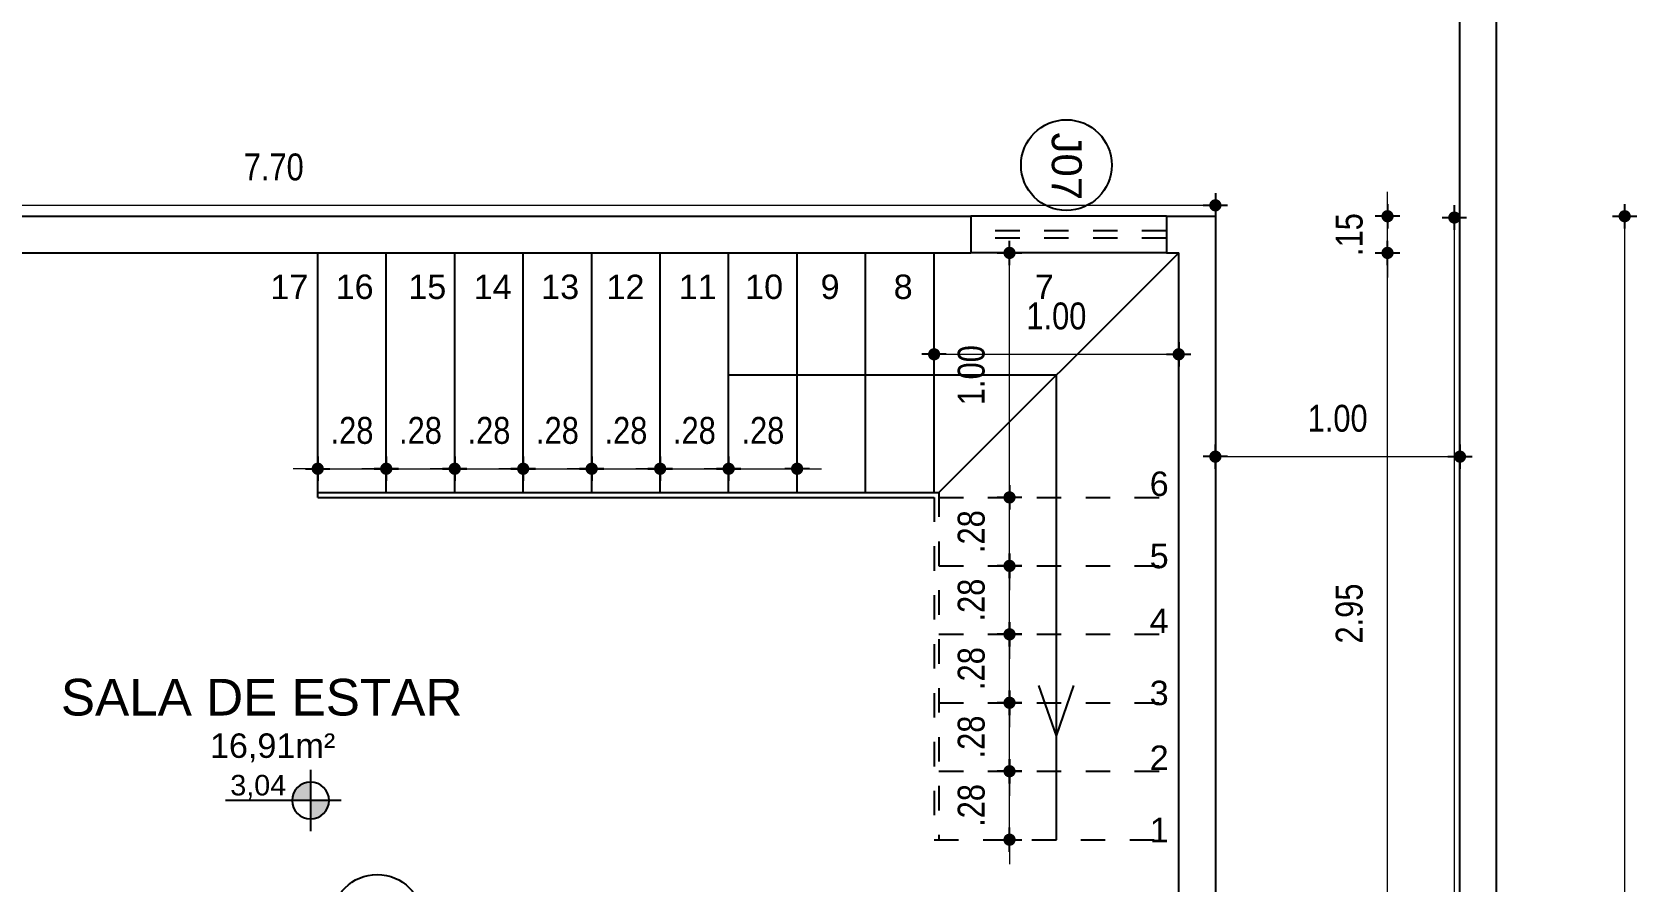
# Model space of a CAD drawing. Header units: millimetres. Extents: x 3212 to 6878, y 1640 to 3386.
# Drawn here: x 3234.05 to 3240.61, y 1716.18 to 1719.66 of the extents above; entities that cross this region are included whole.
import ezdxf
from ezdxf.enums import TextEntityAlignment as Align

# ---------------------------------------------------------------- set-up
doc = ezdxf.new("R2010")
doc.units = ezdxf.units.MM
doc.header["$LTSCALE"] = 0.8
doc.linetypes.add('HIDDEN2', pattern=[0.1875, 0.125, -0.0625])
for name, color, linetype in [('0-COTAS', 8, 'Continuous'), ('A-PEN-W', 7, 'Continuous'), ('A-PEN-Y', 2, 'Continuous'), ('COTA', 2, 'Continuous'), ('NIVEIS', 1, 'Continuous')]:
    doc.layers.add(name, color=color, linetype=linetype)
doc.layers.add('COTAS', color=53, linetype='Continuous', lineweight=9)
doc.styles.add('CARIMBO_DADOS', font='arial.ttf', dxfattribs={"height": 0.1})
doc.styles.add('F2', font='ARIALN.TTF')
doc.styles.add('REGUA80', font='arial.ttf', dxfattribs={"height": 1})
doc.styles.add('T20', font='PORT2', dxfattribs={"height": 0.2})
doc.styles.add('TEXT', font='arial.ttf')
doc.dimstyles.new('ARQUITETURA', dxfattribs={"dimtxt": 0.11, "dimasz": 0.05, "dimexe": 0.1, "dimexo": 0, "dimgap": 0.1, "dimtad": 1, "dimzin": 5, "dimdsep": 46, "dimtxsty": 'F2', "dimblk": 'COTA', "dimcen": 0, "dimse1": 1, "dimse2": 1, "dimadec": 0, "dimazin": 0, "dimtfac": 2, "dimtix": 1, "dimtmove": 2, "dimatfit": 3, "dimldrblk": 'COTA', "dimfxl": 0, "dimtolj": 1, "dimtzin": 5, "dimarcsym": 0})

# ---------------------------------------------------------------- blocks, each defined once
blk = doc.blocks.new('cotas')
at = {"layer": 'A-PEN-Y'}
h = blk.add_hatch(color=256, dxfattribs=at)
h.paths.add_polyline_path([(0.135, 0, 0.414214), (0, 0.135), (0, 0)])
h.paths.add_polyline_path([(0, 0), (-0.135, 0, 0.414214), (0, -0.135)])
at = {"layer": 'A-PEN-W'}
for p, q in [((0, 0.223), (0, -0.223)), ((-0.223, 0), (0.621, 0))]:
    blk.add_line(p, q, dxfattribs=at)
blk.add_circle((0, 0), 0.135, dxfattribs=at)
at = {"layer": 'A-PEN-W', "style": 'T20'}
blk.add_attdef('COTA', (0.167, 0.038), '', height=0.15, dxfattribs=at)
blk = doc.blocks.new('COTA')
at = {"layer": 'COTA'}
for p, q in [((-1, 0), (1, 0)), ((0, 1), (0, -1))]:
    blk.add_line(p, q, dxfattribs=at)
at = {"layer": 'COTA', "const_width": 0.5}
blk.add_lwpolyline([(-0.25, 0, 1), (0.25, 0, 1)], format="xyb", close=True, dxfattribs=at)
blk = doc.blocks.new('*D418')
at = {"layer": '0-COTAS', "color": 0, "lineweight": -2, "transparency": 16777216}
blk.add_line((3578.309, 1830.4623), (3578.309, 1845.7128), dxfattribs=at)
at = {"layer": 'Defpoints', "color": 0, "transparency": 16777216}
for p in [(3576.6355, 1845.7628), (3578.309, 1845.7628), (3576.6355, 1830.4123)]:
    blk.add_point(p, dxfattribs=at)
at = {"layer": '0-COTAS', "color": 0, "lineweight": -2, "transparency": 16777216, "xscale": 0.05, "yscale": 0.05, "zscale": 0.05}
for p, rotation in [((3578.309, 1845.7628), 90), ((3578.309, 1830.4123), 270)]:
    blk.add_blockref('COTA', p, dxfattribs=dict(at, rotation=rotation))
at = {"layer": '0-COTAS', "color": 0, "transparency": 16777216, "insert": (3578.1528, 1838.0876), "char_height": 0.11, "attachment_point": 5, "rotation": 90, "style": 'F2'}
blk.add_mtext('\\A1;15.35', dxfattribs=at)
blk = doc.blocks.new('*D327')
at = {"layer": '0-COTAS', "color": 0, "lineweight": -2, "transparency": 16777216}
for p, q in [((3575.7939, 1843.5428), (3575.7939, 1843.5928)), ((3575.7939, 1843.2128), (3575.7939, 1843.4928)), ((3575.7939, 1843.1628), (3575.7939, 1843.1128))]:
    blk.add_line(p, q, dxfattribs=at)
at = {"layer": 'Defpoints', "color": 0, "transparency": 16777216}
for p in [(3575.7447, 1843.4928), (3575.7939, 1843.4928), (3575.7447, 1843.2128)]:
    blk.add_point(p, dxfattribs=at)
at = {"layer": '0-COTAS', "color": 0, "lineweight": -2, "transparency": 16777216, "xscale": 0.05, "yscale": 0.05, "zscale": 0.05}
for p, rotation in [((3575.7939, 1843.4928), 270), ((3575.7939, 1843.2128), 90)]:
    blk.add_blockref('COTA', p, dxfattribs=dict(at, rotation=rotation))
at = {"layer": '0-COTAS', "color": 0, "transparency": 16777216, "insert": (3575.6378, 1843.3528), "char_height": 0.11, "attachment_point": 5, "rotation": 90, "style": 'F2'}
blk.add_mtext('\\A1;.28', dxfattribs=at)
blk = doc.blocks.new('*D328')
at = {"layer": '0-COTAS', "color": 0, "lineweight": -2, "transparency": 16777216}
for p, q in [((3575.7939, 1843.8228), (3575.7939, 1843.8728)), ((3575.7939, 1843.4928), (3575.7939, 1843.7728)), ((3575.7939, 1843.4428), (3575.7939, 1843.3928))]:
    blk.add_line(p, q, dxfattribs=at)
at = {"layer": 'Defpoints', "color": 0, "transparency": 16777216}
for p in [(3575.7939, 1843.7728), (3575.7939, 1843.7728), (3575.7447, 1843.4928)]:
    blk.add_point(p, dxfattribs=at)
at = {"layer": '0-COTAS', "color": 0, "lineweight": -2, "transparency": 16777216, "xscale": 0.05, "yscale": 0.05, "zscale": 0.05}
for p, rotation in [((3575.7939, 1843.7728), 270), ((3575.7939, 1843.4928), 90)]:
    blk.add_blockref('COTA', p, dxfattribs=dict(at, rotation=rotation))
at = {"layer": '0-COTAS', "color": 0, "transparency": 16777216, "insert": (3575.6378, 1843.6328), "char_height": 0.11, "attachment_point": 5, "rotation": 90, "style": 'F2'}
blk.add_mtext('\\A1;.28', dxfattribs=at)
blk = doc.blocks.new('*D329')
at = {"layer": '0-COTAS', "color": 0, "lineweight": -2, "transparency": 16777216}
for p, q in [((3575.7939, 1844.1028), (3575.7939, 1844.1528)), ((3575.7939, 1843.7728), (3575.7939, 1844.0528)), ((3575.7939, 1843.7228), (3575.7939, 1843.6728))]:
    blk.add_line(p, q, dxfattribs=at)
at = {"layer": 'Defpoints', "color": 0, "transparency": 16777216}
for p in [(3575.7939, 1844.0528), (3575.7939, 1844.0528), (3575.7939, 1843.7728)]:
    blk.add_point(p, dxfattribs=at)
at = {"layer": '0-COTAS', "color": 0, "lineweight": -2, "transparency": 16777216, "xscale": 0.05, "yscale": 0.05, "zscale": 0.05}
for p, rotation in [((3575.7939, 1844.0528), 270), ((3575.7939, 1843.7728), 90)]:
    blk.add_blockref('COTA', p, dxfattribs=dict(at, rotation=rotation))
at = {"layer": '0-COTAS', "color": 0, "transparency": 16777216, "insert": (3575.6378, 1843.9128), "char_height": 0.11, "attachment_point": 5, "rotation": 90, "style": 'F2'}
blk.add_mtext('\\A1;.28', dxfattribs=at)
blk = doc.blocks.new('*D330')
at = {"layer": '0-COTAS', "color": 0, "lineweight": -2, "transparency": 16777216}
for p, q in [((3575.7939, 1844.3828), (3575.7939, 1844.4328)), ((3575.7939, 1844.0528), (3575.7939, 1844.3328)), ((3575.7939, 1844.0028), (3575.7939, 1843.9528))]:
    blk.add_line(p, q, dxfattribs=at)
at = {"layer": 'Defpoints', "color": 0, "transparency": 16777216}
for p in [(3575.7939, 1844.3328), (3575.7939, 1844.3328), (3575.7939, 1844.0528)]:
    blk.add_point(p, dxfattribs=at)
at = {"layer": '0-COTAS', "color": 0, "lineweight": -2, "transparency": 16777216, "xscale": 0.05, "yscale": 0.05, "zscale": 0.05}
for p, rotation in [((3575.7939, 1844.3328), 270), ((3575.7939, 1844.0528), 90)]:
    blk.add_blockref('COTA', p, dxfattribs=dict(at, rotation=rotation))
at = {"layer": '0-COTAS', "color": 0, "transparency": 16777216, "insert": (3575.6378, 1844.1928), "char_height": 0.11, "attachment_point": 5, "rotation": 90, "style": 'F2'}
blk.add_mtext('\\A1;.28', dxfattribs=at)
blk = doc.blocks.new('*D331')
at = {"layer": '0-COTAS', "color": 0, "lineweight": -2, "transparency": 16777216}
for p, q in [((3575.7939, 1844.6628), (3575.7939, 1844.7128)), ((3575.7939, 1844.3328), (3575.7939, 1844.6128)), ((3575.7939, 1844.2828), (3575.7939, 1844.2328))]:
    blk.add_line(p, q, dxfattribs=at)
at = {"layer": 'Defpoints', "color": 0, "transparency": 16777216}
for p in [(3575.7939, 1844.6128), (3575.7939, 1844.6128), (3575.7939, 1844.3328)]:
    blk.add_point(p, dxfattribs=at)
at = {"layer": '0-COTAS', "color": 0, "lineweight": -2, "transparency": 16777216, "xscale": 0.05, "yscale": 0.05, "zscale": 0.05}
for p, rotation in [((3575.7939, 1844.6128), 270), ((3575.7939, 1844.3328), 90)]:
    blk.add_blockref('COTA', p, dxfattribs=dict(at, rotation=rotation))
at = {"layer": '0-COTAS', "color": 0, "transparency": 16777216, "insert": (3575.6378, 1844.4728), "char_height": 0.11, "attachment_point": 5, "rotation": 90, "style": 'F2'}
blk.add_mtext('\\A1;.28', dxfattribs=at)
blk = doc.blocks.new('*D332')
at = {"layer": '0-COTAS', "color": 0, "lineweight": -2, "transparency": 16777216}
blk.add_line((3575.5355, 1845.1981), (3576.4355, 1845.1981), dxfattribs=at)
at = {"layer": 'Defpoints', "color": 0, "transparency": 16777216}
for p in [(3575.4855, 1845.26), (3576.4855, 1845.26), (3576.4855, 1845.1981)]:
    blk.add_point(p, dxfattribs=at)
at = {"layer": '0-COTAS', "color": 0, "lineweight": -2, "transparency": 16777216, "xscale": 0.05, "yscale": 0.05, "zscale": 0.05, "rotation": 180}
blk.add_blockref('COTA', (3575.4855, 1845.1981), dxfattribs=at)
at = {"layer": '0-COTAS', "color": 0, "lineweight": -2, "transparency": 16777216, "xscale": 0.05, "yscale": 0.05, "zscale": 0.05}
blk.add_blockref('COTA', (3576.4855, 1845.1981), dxfattribs=at)
at = {"layer": '0-COTAS', "color": 0, "transparency": 16777216, "insert": (3575.9855, 1845.3542), "char_height": 0.11, "attachment_point": 5, "style": 'F2'}
blk.add_mtext('\\A1;1.00', dxfattribs=at)
blk = doc.blocks.new('*D333')
at = {"layer": '0-COTAS', "color": 0, "lineweight": -2, "transparency": 16777216}
blk.add_line((3575.7939, 1844.6628), (3575.7939, 1845.5628), dxfattribs=at)
at = {"layer": 'Defpoints', "color": 0, "transparency": 16777216}
for p in [(3575.7939, 1845.6128), (3575.7939, 1845.6128), (3575.7939, 1844.6128)]:
    blk.add_point(p, dxfattribs=at)
at = {"layer": '0-COTAS', "color": 0, "lineweight": -2, "transparency": 16777216, "xscale": 0.05, "yscale": 0.05, "zscale": 0.05}
for p, rotation in [((3575.7939, 1845.6128), 90), ((3575.7939, 1844.6128), 270)]:
    blk.add_blockref('COTA', p, dxfattribs=dict(at, rotation=rotation))
at = {"layer": '0-COTAS', "color": 0, "transparency": 16777216, "insert": (3575.6378, 1845.1128), "char_height": 0.11, "attachment_point": 5, "rotation": 90, "style": 'F2'}
blk.add_mtext('\\A1;1.00', dxfattribs=at)
blk = doc.blocks.new('*D420')
at = {"layer": '0-COTAS', "color": 0, "lineweight": -2, "transparency": 16777216}
blk.add_line((3576.6855, 1844.7795), (3577.5855, 1844.7795), dxfattribs=at)
at = {"layer": 'Defpoints', "color": 0, "transparency": 16777216}
for p in [(3576.6355, 1844.9802), (3577.6355, 1844.9802), (3577.6355, 1844.7795)]:
    blk.add_point(p, dxfattribs=at)
at = {"layer": '0-COTAS', "color": 0, "lineweight": -2, "transparency": 16777216, "xscale": 0.05, "yscale": 0.05, "zscale": 0.05, "rotation": 180}
blk.add_blockref('COTA', (3576.6355, 1844.7795), dxfattribs=at)
at = {"layer": '0-COTAS', "color": 0, "lineweight": -2, "transparency": 16777216, "xscale": 0.05, "yscale": 0.05, "zscale": 0.05}
blk.add_blockref('COTA', (3577.6355, 1844.7795), dxfattribs=at)
at = {"layer": '0-COTAS', "color": 0, "transparency": 16777216, "insert": (3577.1355, 1844.9357), "char_height": 0.11, "attachment_point": 5, "style": 'F2'}
blk.add_mtext('\\A1;1.00', dxfattribs=at)
blk = doc.blocks.new('*D434')
at = {"layer": '0-COTAS', "color": 0, "lineweight": -2, "transparency": 16777216}
for p, q in [((3572.9155, 1844.73), (3572.8655, 1844.73)), ((3572.9655, 1844.73), (3573.2455, 1844.73)), ((3573.2955, 1844.73), (3573.3455, 1844.73))]:
    blk.add_line(p, q, dxfattribs=at)
at = {"layer": 'Defpoints', "color": 0, "transparency": 16777216}
for p in [(3572.9655, 1844.73), (3573.2455, 1844.73), (3573.2455, 1844.73)]:
    blk.add_point(p, dxfattribs=at)
at = {"layer": '0-COTAS', "color": 0, "lineweight": -2, "transparency": 16777216, "xscale": 0.05, "yscale": 0.05, "zscale": 0.05}
blk.add_blockref('COTA', (3572.9655, 1844.73), dxfattribs=at)
at = {"layer": '0-COTAS', "color": 0, "lineweight": -2, "transparency": 16777216, "xscale": 0.05, "yscale": 0.05, "zscale": 0.05, "rotation": 180}
blk.add_blockref('COTA', (3573.2455, 1844.73), dxfattribs=at)
at = {"layer": '0-COTAS', "color": 0, "transparency": 16777216, "insert": (3573.1055, 1844.8862), "char_height": 0.11, "attachment_point": 5, "style": 'F2'}
blk.add_mtext('\\A1;.28', dxfattribs=at)
blk = doc.blocks.new('*D435')
at = {"layer": '0-COTAS', "color": 0, "lineweight": -2, "transparency": 16777216}
for p, q in [((3573.1955, 1844.73), (3573.1455, 1844.73)), ((3573.2455, 1844.73), (3573.5255, 1844.73)), ((3573.5755, 1844.73), (3573.6255, 1844.73))]:
    blk.add_line(p, q, dxfattribs=at)
at = {"layer": 'Defpoints', "color": 0, "transparency": 16777216}
for p in [(3573.2455, 1844.73), (3573.5255, 1844.73), (3573.5255, 1844.73)]:
    blk.add_point(p, dxfattribs=at)
at = {"layer": '0-COTAS', "color": 0, "lineweight": -2, "transparency": 16777216, "xscale": 0.05, "yscale": 0.05, "zscale": 0.05}
blk.add_blockref('COTA', (3573.2455, 1844.73), dxfattribs=at)
at = {"layer": '0-COTAS', "color": 0, "lineweight": -2, "transparency": 16777216, "xscale": 0.05, "yscale": 0.05, "zscale": 0.05, "rotation": 180}
blk.add_blockref('COTA', (3573.5255, 1844.73), dxfattribs=at)
at = {"layer": '0-COTAS', "color": 0, "transparency": 16777216, "insert": (3573.3855, 1844.8862), "char_height": 0.11, "attachment_point": 5, "style": 'F2'}
blk.add_mtext('\\A1;.28', dxfattribs=at)
blk = doc.blocks.new('*D436')
at = {"layer": '0-COTAS', "color": 0, "lineweight": -2, "transparency": 16777216}
for p, q in [((3573.4755, 1844.73), (3573.4255, 1844.73)), ((3573.5255, 1844.73), (3573.8055, 1844.73)), ((3573.8555, 1844.73), (3573.9055, 1844.73))]:
    blk.add_line(p, q, dxfattribs=at)
at = {"layer": 'Defpoints', "color": 0, "transparency": 16777216}
for p in [(3573.5255, 1844.73), (3573.8055, 1844.73), (3573.8055, 1844.73)]:
    blk.add_point(p, dxfattribs=at)
at = {"layer": '0-COTAS', "color": 0, "lineweight": -2, "transparency": 16777216, "xscale": 0.05, "yscale": 0.05, "zscale": 0.05}
blk.add_blockref('COTA', (3573.5255, 1844.73), dxfattribs=at)
at = {"layer": '0-COTAS', "color": 0, "lineweight": -2, "transparency": 16777216, "xscale": 0.05, "yscale": 0.05, "zscale": 0.05, "rotation": 180}
blk.add_blockref('COTA', (3573.8055, 1844.73), dxfattribs=at)
at = {"layer": '0-COTAS', "color": 0, "transparency": 16777216, "insert": (3573.6655, 1844.8862), "char_height": 0.11, "attachment_point": 5, "style": 'F2'}
blk.add_mtext('\\A1;.28', dxfattribs=at)
blk = doc.blocks.new('*D437')
at = {"layer": '0-COTAS', "color": 0, "lineweight": -2, "transparency": 16777216}
for p, q in [((3573.7555, 1844.73), (3573.7055, 1844.73)), ((3573.8055, 1844.73), (3574.0855, 1844.73)), ((3574.1355, 1844.73), (3574.1855, 1844.73))]:
    blk.add_line(p, q, dxfattribs=at)
at = {"layer": 'Defpoints', "color": 0, "transparency": 16777216}
for p in [(3573.8055, 1844.73), (3574.0855, 1844.73), (3574.0855, 1844.73)]:
    blk.add_point(p, dxfattribs=at)
at = {"layer": '0-COTAS', "color": 0, "lineweight": -2, "transparency": 16777216, "xscale": 0.05, "yscale": 0.05, "zscale": 0.05}
blk.add_blockref('COTA', (3573.8055, 1844.73), dxfattribs=at)
at = {"layer": '0-COTAS', "color": 0, "lineweight": -2, "transparency": 16777216, "xscale": 0.05, "yscale": 0.05, "zscale": 0.05, "rotation": 180}
blk.add_blockref('COTA', (3574.0855, 1844.73), dxfattribs=at)
at = {"layer": '0-COTAS', "color": 0, "transparency": 16777216, "insert": (3573.9455, 1844.8862), "char_height": 0.11, "attachment_point": 5, "style": 'F2'}
blk.add_mtext('\\A1;.28', dxfattribs=at)
blk = doc.blocks.new('*D438')
at = {"layer": '0-COTAS', "color": 0, "lineweight": -2, "transparency": 16777216}
for p, q in [((3574.0355, 1844.73), (3573.9855, 1844.73)), ((3574.0855, 1844.73), (3574.3655, 1844.73)), ((3574.4155, 1844.73), (3574.4655, 1844.73))]:
    blk.add_line(p, q, dxfattribs=at)
at = {"layer": 'Defpoints', "color": 0, "transparency": 16777216}
for p in [(3574.0855, 1844.73), (3574.3655, 1844.73), (3574.3655, 1844.73)]:
    blk.add_point(p, dxfattribs=at)
at = {"layer": '0-COTAS', "color": 0, "lineweight": -2, "transparency": 16777216, "xscale": 0.05, "yscale": 0.05, "zscale": 0.05}
blk.add_blockref('COTA', (3574.0855, 1844.73), dxfattribs=at)
at = {"layer": '0-COTAS', "color": 0, "lineweight": -2, "transparency": 16777216, "xscale": 0.05, "yscale": 0.05, "zscale": 0.05, "rotation": 180}
blk.add_blockref('COTA', (3574.3655, 1844.73), dxfattribs=at)
at = {"layer": '0-COTAS', "color": 0, "transparency": 16777216, "insert": (3574.2255, 1844.8862), "char_height": 0.11, "attachment_point": 5, "style": 'F2'}
blk.add_mtext('\\A1;.28', dxfattribs=at)
blk = doc.blocks.new('*D439')
at = {"layer": '0-COTAS', "color": 0, "lineweight": -2, "transparency": 16777216}
for p, q in [((3574.3155, 1844.73), (3574.2655, 1844.73)), ((3574.3655, 1844.73), (3574.6455, 1844.73)), ((3574.6955, 1844.73), (3574.7455, 1844.73))]:
    blk.add_line(p, q, dxfattribs=at)
at = {"layer": 'Defpoints', "color": 0, "transparency": 16777216}
for p in [(3574.3655, 1844.73), (3574.6455, 1844.73), (3574.6455, 1844.73)]:
    blk.add_point(p, dxfattribs=at)
at = {"layer": '0-COTAS', "color": 0, "lineweight": -2, "transparency": 16777216, "xscale": 0.05, "yscale": 0.05, "zscale": 0.05}
blk.add_blockref('COTA', (3574.3655, 1844.73), dxfattribs=at)
at = {"layer": '0-COTAS', "color": 0, "lineweight": -2, "transparency": 16777216, "xscale": 0.05, "yscale": 0.05, "zscale": 0.05, "rotation": 180}
blk.add_blockref('COTA', (3574.6455, 1844.73), dxfattribs=at)
at = {"layer": '0-COTAS', "color": 0, "transparency": 16777216, "insert": (3574.5055, 1844.8862), "char_height": 0.11, "attachment_point": 5, "style": 'F2'}
blk.add_mtext('\\A1;.28', dxfattribs=at)
blk = doc.blocks.new('*D440')
at = {"layer": '0-COTAS', "color": 0, "lineweight": -2, "transparency": 16777216}
for p, q in [((3574.5955, 1844.73), (3574.5455, 1844.73)), ((3574.6455, 1844.73), (3574.9255, 1844.73)), ((3574.9755, 1844.73), (3575.0255, 1844.73))]:
    blk.add_line(p, q, dxfattribs=at)
at = {"layer": 'Defpoints', "color": 0, "transparency": 16777216}
for p in [(3574.6455, 1844.73), (3574.9255, 1844.73), (3574.9255, 1844.73)]:
    blk.add_point(p, dxfattribs=at)
at = {"layer": '0-COTAS', "color": 0, "lineweight": -2, "transparency": 16777216, "xscale": 0.05, "yscale": 0.05, "zscale": 0.05}
blk.add_blockref('COTA', (3574.6455, 1844.73), dxfattribs=at)
at = {"layer": '0-COTAS', "color": 0, "lineweight": -2, "transparency": 16777216, "xscale": 0.05, "yscale": 0.05, "zscale": 0.05, "rotation": 180}
blk.add_blockref('COTA', (3574.9255, 1844.73), dxfattribs=at)
at = {"layer": '0-COTAS', "color": 0, "transparency": 16777216, "insert": (3574.7855, 1844.8862), "char_height": 0.11, "attachment_point": 5, "style": 'F2'}
blk.add_mtext('\\A1;.28', dxfattribs=at)
blk = doc.blocks.new('*D367')
at = {"layer": '0-COTAS', "color": 0, "lineweight": -2, "transparency": 16777216}
blk.add_line((3577.3394, 1842.7128), (3577.3394, 1845.5628), dxfattribs=at)
at = {"layer": 'Defpoints', "color": 0, "transparency": 16777216}
for p in [(3575.1177, 1845.6128), (3577.3394, 1845.6128), (3576.2817, 1842.6628)]:
    blk.add_point(p, dxfattribs=at)
at = {"layer": '0-COTAS', "color": 0, "lineweight": -2, "transparency": 16777216, "xscale": 0.05, "yscale": 0.05, "zscale": 0.05}
for p, rotation in [((3577.3394, 1845.6128), 90), ((3577.3394, 1842.6628), 270)]:
    blk.add_blockref('COTA', p, dxfattribs=dict(at, rotation=rotation))
at = {"layer": '0-COTAS', "color": 0, "transparency": 16777216, "insert": (3577.1832, 1844.1378), "char_height": 0.11, "attachment_point": 5, "rotation": 90, "style": 'F2'}
blk.add_mtext('\\A1;2.95', dxfattribs=at)
blk = doc.blocks.new('*D368')
at = {"layer": '0-COTAS', "color": 0, "lineweight": -2, "transparency": 16777216}
for p, q in [((3577.3394, 1845.8128), (3577.3394, 1845.8628)), ((3577.3394, 1845.6128), (3577.3394, 1845.7628)), ((3577.3394, 1845.5628), (3577.3394, 1845.5128))]:
    blk.add_line(p, q, dxfattribs=at)
at = {"layer": 'Defpoints', "color": 0, "transparency": 16777216}
for p in [(3575.1011, 1845.7628), (3577.3394, 1845.7628), (3575.1177, 1845.6128)]:
    blk.add_point(p, dxfattribs=at)
at = {"layer": '0-COTAS', "color": 0, "lineweight": -2, "transparency": 16777216, "xscale": 0.05, "yscale": 0.05, "zscale": 0.05}
for p, rotation in [((3577.3394, 1845.7628), 270), ((3577.3394, 1845.6128), 90)]:
    blk.add_blockref('COTA', p, dxfattribs=dict(at, rotation=rotation))
at = {"layer": '0-COTAS', "color": 0, "transparency": 16777216, "insert": (3577.1832, 1845.6878), "char_height": 0.11, "attachment_point": 5, "rotation": 90, "style": 'F2'}
blk.add_mtext('\\A1;.15', dxfattribs=at)
blk = doc.blocks.new('*D384')
at = {"layer": '0-COTAS', "color": 0, "lineweight": -2, "transparency": 16777216}
blk.add_line((3568.9855, 1845.8074), (3576.5855, 1845.8074), dxfattribs=at)
at = {"layer": 'Defpoints', "color": 0, "transparency": 16777216}
for p in [(3576.6355, 1845.8074), (3568.9355, 1845.7628), (3576.6355, 1845.7628)]:
    blk.add_point(p, dxfattribs=at)
at = {"layer": '0-COTAS', "color": 0, "lineweight": -2, "transparency": 16777216, "xscale": 0.05, "yscale": 0.05, "zscale": 0.05, "rotation": 180}
blk.add_blockref('COTA', (3568.9355, 1845.8074), dxfattribs=at)
at = {"layer": '0-COTAS', "color": 0, "lineweight": -2, "transparency": 16777216, "xscale": 0.05, "yscale": 0.05, "zscale": 0.05}
blk.add_blockref('COTA', (3576.6355, 1845.8074), dxfattribs=at)
at = {"layer": '0-COTAS', "color": 0, "transparency": 16777216, "insert": (3572.7855, 1845.9636), "char_height": 0.11, "attachment_point": 5, "style": 'F2'}
blk.add_mtext('\\A1;7.70', dxfattribs=at)
blk = doc.blocks.new('*D385')
at = {"layer": '0-COTAS', "color": 0, "lineweight": -2, "transparency": 16777216}
blk.add_line((3577.6126, 1830.4623), (3577.6126, 1845.7074), dxfattribs=at)
at = {"layer": 'Defpoints', "color": 0, "transparency": 16777216}
for p in [(3576.6355, 1845.7574), (3577.6126, 1845.7574), (3576.5983, 1830.4123)]:
    blk.add_point(p, dxfattribs=at)
at = {"layer": '0-COTAS', "color": 0, "lineweight": -2, "transparency": 16777216, "xscale": 0.05, "yscale": 0.05, "zscale": 0.05}
for p, rotation in [((3577.6126, 1845.7574), 90), ((3577.6126, 1830.4123), 270)]:
    blk.add_blockref('COTA', p, dxfattribs=dict(at, rotation=rotation))
at = {"layer": '0-COTAS', "color": 0, "transparency": 16777216, "insert": (3577.4564, 1838.0849), "char_height": 0.11, "attachment_point": 5, "rotation": 90, "style": 'F2'}
blk.add_mtext('\\A1;15.35', dxfattribs=at)
blk = doc.blocks.new('arquitetura superior')
at = {"layer": '0-COTAS'}
for p, q in [((3577.7855, 1830.4123), (3577.7855, 1859.9128)), ((3577.6355, 1830.5623), (3577.6355, 1859.7628)), ((3568.9355, 1845.7628), (3575.6355, 1845.7628)), ((3575.6355, 1845.7628), (3575.6355, 1845.6128)), ((3576.4355, 1845.7628), (3575.6355, 1845.7628)), ((3576.4355, 1845.7628), (3576.6355, 1845.7628)), ((3576.4355, 1845.7628), (3576.4355, 1845.6128)), ((3576.6355, 1845.7628), (3576.6355, 1841.4378)), ((3569.0855, 1845.6128), (3575.6355, 1845.6128)), ((3572.9655, 1844.6328), (3572.9655, 1845.6128)), ((3573.2455, 1844.6328), (3573.2455, 1845.6128)), ((3573.5255, 1844.6328), (3573.5255, 1845.6128)), ((3573.8055, 1844.6328), (3573.8055, 1845.6128)), ((3574.0855, 1844.6328), (3574.0855, 1845.6128)), ((3574.3655, 1844.6328), (3574.3655, 1845.6128)), ((3574.6455, 1844.6328), (3574.6455, 1845.6128)), ((3574.9255, 1844.6328), (3574.9255, 1845.6128)), ((3575.2055, 1844.6328), (3575.2055, 1845.6128)), ((3575.4855, 1844.6328), (3575.4855, 1845.6128)), ((3575.5055, 1844.6328), (3576.4855, 1845.6128)), ((3576.4355, 1845.6128), (3575.6355, 1845.6128)), ((3576.4355, 1845.6128), (3576.4855, 1845.6128)), ((3576.4855, 1842.6628), (3576.4855, 1845.6128)), ((3575.9855, 1845.1128), (3574.6455, 1845.1128)), ((3575.9855, 1843.2128), (3575.9855, 1845.1128)), ((3572.9655, 1844.6328), (3575.5055, 1844.6328)), ((3572.9655, 1844.6128), (3572.9655, 1844.6328)), ((3572.9655, 1844.6128), (3575.4855, 1844.6128)), ((3575.9855, 1843.6376), (3575.9139, 1843.843)), ((3575.9855, 1843.6376), (3576.057, 1843.843))]:
    blk.add_line(p, q, dxfattribs=at)
at = {"layer": '0-COTAS', "linetype": 'HIDDEN2'}
for p, q in [((3576.4355, 1845.7028), (3575.6355, 1845.7028)), ((3576.4355, 1845.6728), (3575.6355, 1845.6728)), ((3575.5055, 1844.6328), (3575.5055, 1843.2128)), ((3575.4855, 1844.6128), (3575.4855, 1843.2128)), ((3575.5055, 1844.6128), (3576.4855, 1844.6128)), ((3575.5055, 1844.3328), (3576.4855, 1844.3328)), ((3575.5055, 1844.0528), (3576.4855, 1844.0528)), ((3575.5055, 1843.7728), (3576.4855, 1843.7728)), ((3575.5055, 1843.4928), (3576.4855, 1843.4928)), ((3575.4855, 1843.2128), (3576.4855, 1843.2128))]:
    blk.add_line(p, q, dxfattribs=at)
at = {"layer": '0-COTAS'}
for centre in [(3576.0263, 1845.972), (3573.2086, 1842.8851)]:
    blk.add_circle(centre, 0.1854, dxfattribs=at)
at = {"layer": '0-COTAS', "color": 1}
ref = blk.add_blockref('cotas', (3572.9362, 1843.3732), dxfattribs=dict(at, xscale=-0.5599999999976717, yscale=0.5599999999994907, zscale=0.5599999999994907))
ref.add_attrib('COTA', '3,04', (3572.6079, 1843.3939), dxfattribs={"layer": 'NIVEIS', "color": 1, "height": 0.084, "style": 'TEXT'})
at = {"layer": '0-COTAS', "style": 'REGUA80'}
blk.add_text('J07', height=0.12256, rotation=270, dxfattribs=at).set_placement((3575.9667, 1845.967), align=Align.CENTER)
at = {"layer": '0-COTAS', "color": 230, "char_height": 0.1, "attachment_point": 5, "style": 'CARIMBO_DADOS'}
for s, insert in [('17', (3572.8496, 1845.4736)), ('16', (3573.1162, 1845.4736)), ('15', (3573.4134, 1845.4736)), ('14', (3573.6807, 1845.4736)), ('13', (3573.9565, 1845.4736)), ('12', (3574.2238, 1845.4736)), ('11', (3574.5185, 1845.4736)), ('10', (3574.7905, 1845.4736)), ('9', (3575.0602, 1845.4736)), ('8', (3575.359, 1845.4736)), ('7', (3575.936, 1845.4736)), ('6', (3576.4058, 1844.668)), ('5', (3576.4058, 1844.3724)), ('4', (3576.4058, 1844.108)), ('3', (3576.4058, 1843.8124)), ('16,91m²', (3572.7808, 1843.5883)), ('2', (3576.4058, 1843.548)), ('1', (3576.4058, 1843.2524))]:
    blk.add_mtext(s, dxfattribs=dict(at, insert=insert))
at = {"layer": '0-COTAS', "color": 230, "insert": (3572.736, 1843.7947), "char_height": 0.15, "attachment_point": 5, "style": 'CARIMBO_DADOS'}
blk.add_mtext_dynamic_manual_height_columns('SALA DE ESTAR', width=2.418406, gutter_width=0.5, heights=[0], dxfattribs=at)
at = {"layer": '0-COTAS'}
for base, p1, p2, picture, middle in [((3576.6355, 1845.8074), (3568.9355, 1845.7628), (3576.6355, 1845.7628), '*D384', (3572.7855, 1845.9636)), ((3576.4855, 1845.1981), (3575.4855, 1845.26), (3576.4855, 1845.26), '*D332', (3575.9855, 1845.3542)), ((3573.2455, 1844.73), (3572.9655, 1844.73), (3573.2455, 1844.73), '*D434', (3573.1055, 1844.8862)), ((3573.5255, 1844.73), (3573.2455, 1844.73), (3573.5255, 1844.73), '*D435', (3573.3855, 1844.8862)), ((3573.8055, 1844.73), (3573.5255, 1844.73), (3573.8055, 1844.73), '*D436', (3573.6655, 1844.8862)), ((3574.0855, 1844.73), (3573.8055, 1844.73), (3574.0855, 1844.73), '*D437', (3573.9455, 1844.8862)), ((3574.3655, 1844.73), (3574.0855, 1844.73), (3574.3655, 1844.73), '*D438', (3574.2255, 1844.8862)), ((3574.6455, 1844.73), (3574.3655, 1844.73), (3574.6455, 1844.73), '*D439', (3574.5055, 1844.8862)), ((3574.9255, 1844.73), (3574.6455, 1844.73), (3574.9255, 1844.73), '*D440', (3574.7855, 1844.8862)), ((3577.6355, 1844.7795), (3576.6355, 1844.9802), (3577.6355, 1844.9802), '*D420', (3577.1355, 1844.9357))]:
    dim = blk.add_linear_dim(base=base, p1=p1, p2=p2, dimstyle='ARQUITETURA', dxfattribs=at)
    dim.commit()
    dim.dimension.update_dxf_attribs({"geometry": picture, "text_midpoint": middle})
for base, p1, p2, picture, middle in [((3577.3394, 1845.7628), (3575.1177, 1845.6128), (3575.1011, 1845.7628), '*D368', (3577.1832, 1845.6878)), ((3577.6126, 1845.7574), (3576.5983, 1830.4123), (3576.6355, 1845.7574), '*D385', (3577.4564, 1838.0849)), ((3578.309, 1845.7628), (3576.6355, 1830.4123), (3576.6355, 1845.7628), '*D418', (3578.1528, 1838.0876)), ((3577.3394, 1845.6128), (3576.2817, 1842.6628), (3575.1177, 1845.6128), '*D367', (3577.1832, 1844.1378)), ((3575.7939, 1845.6128), (3575.7939, 1844.6128), (3575.7939, 1845.6128), '*D333', (3575.6378, 1845.1128)), ((3575.7939, 1844.6128), (3575.7939, 1844.3328), (3575.7939, 1844.6128), '*D331', (3575.6378, 1844.4728)), ((3575.7939, 1844.3328), (3575.7939, 1844.0528), (3575.7939, 1844.3328), '*D330', (3575.6378, 1844.1928)), ((3575.7939, 1844.0528), (3575.7939, 1843.7728), (3575.7939, 1844.0528), '*D329', (3575.6378, 1843.9128)), ((3575.7939, 1843.7728), (3575.7447, 1843.4928), (3575.7939, 1843.7728), '*D328', (3575.6378, 1843.6328)), ((3575.7939, 1843.4928), (3575.7447, 1843.2128), (3575.7447, 1843.4928), '*D327', (3575.6378, 1843.3528))]:
    dim = blk.add_linear_dim(base=base, p1=p1, p2=p2, angle=90, dimstyle='ARQUITETURA', dxfattribs=at)
    dim.commit()
    dim.dimension.update_dxf_attribs({"geometry": picture, "text_midpoint": middle})

msp = doc.modelspace()

# ---------------------------------------------------------------- block references
at = {"layer": 'COTAS'}
msp.add_blockref('arquitetura superior', (-337.7446, -126.8584), dxfattribs=at)

doc.saveas('drawing.dxf')
